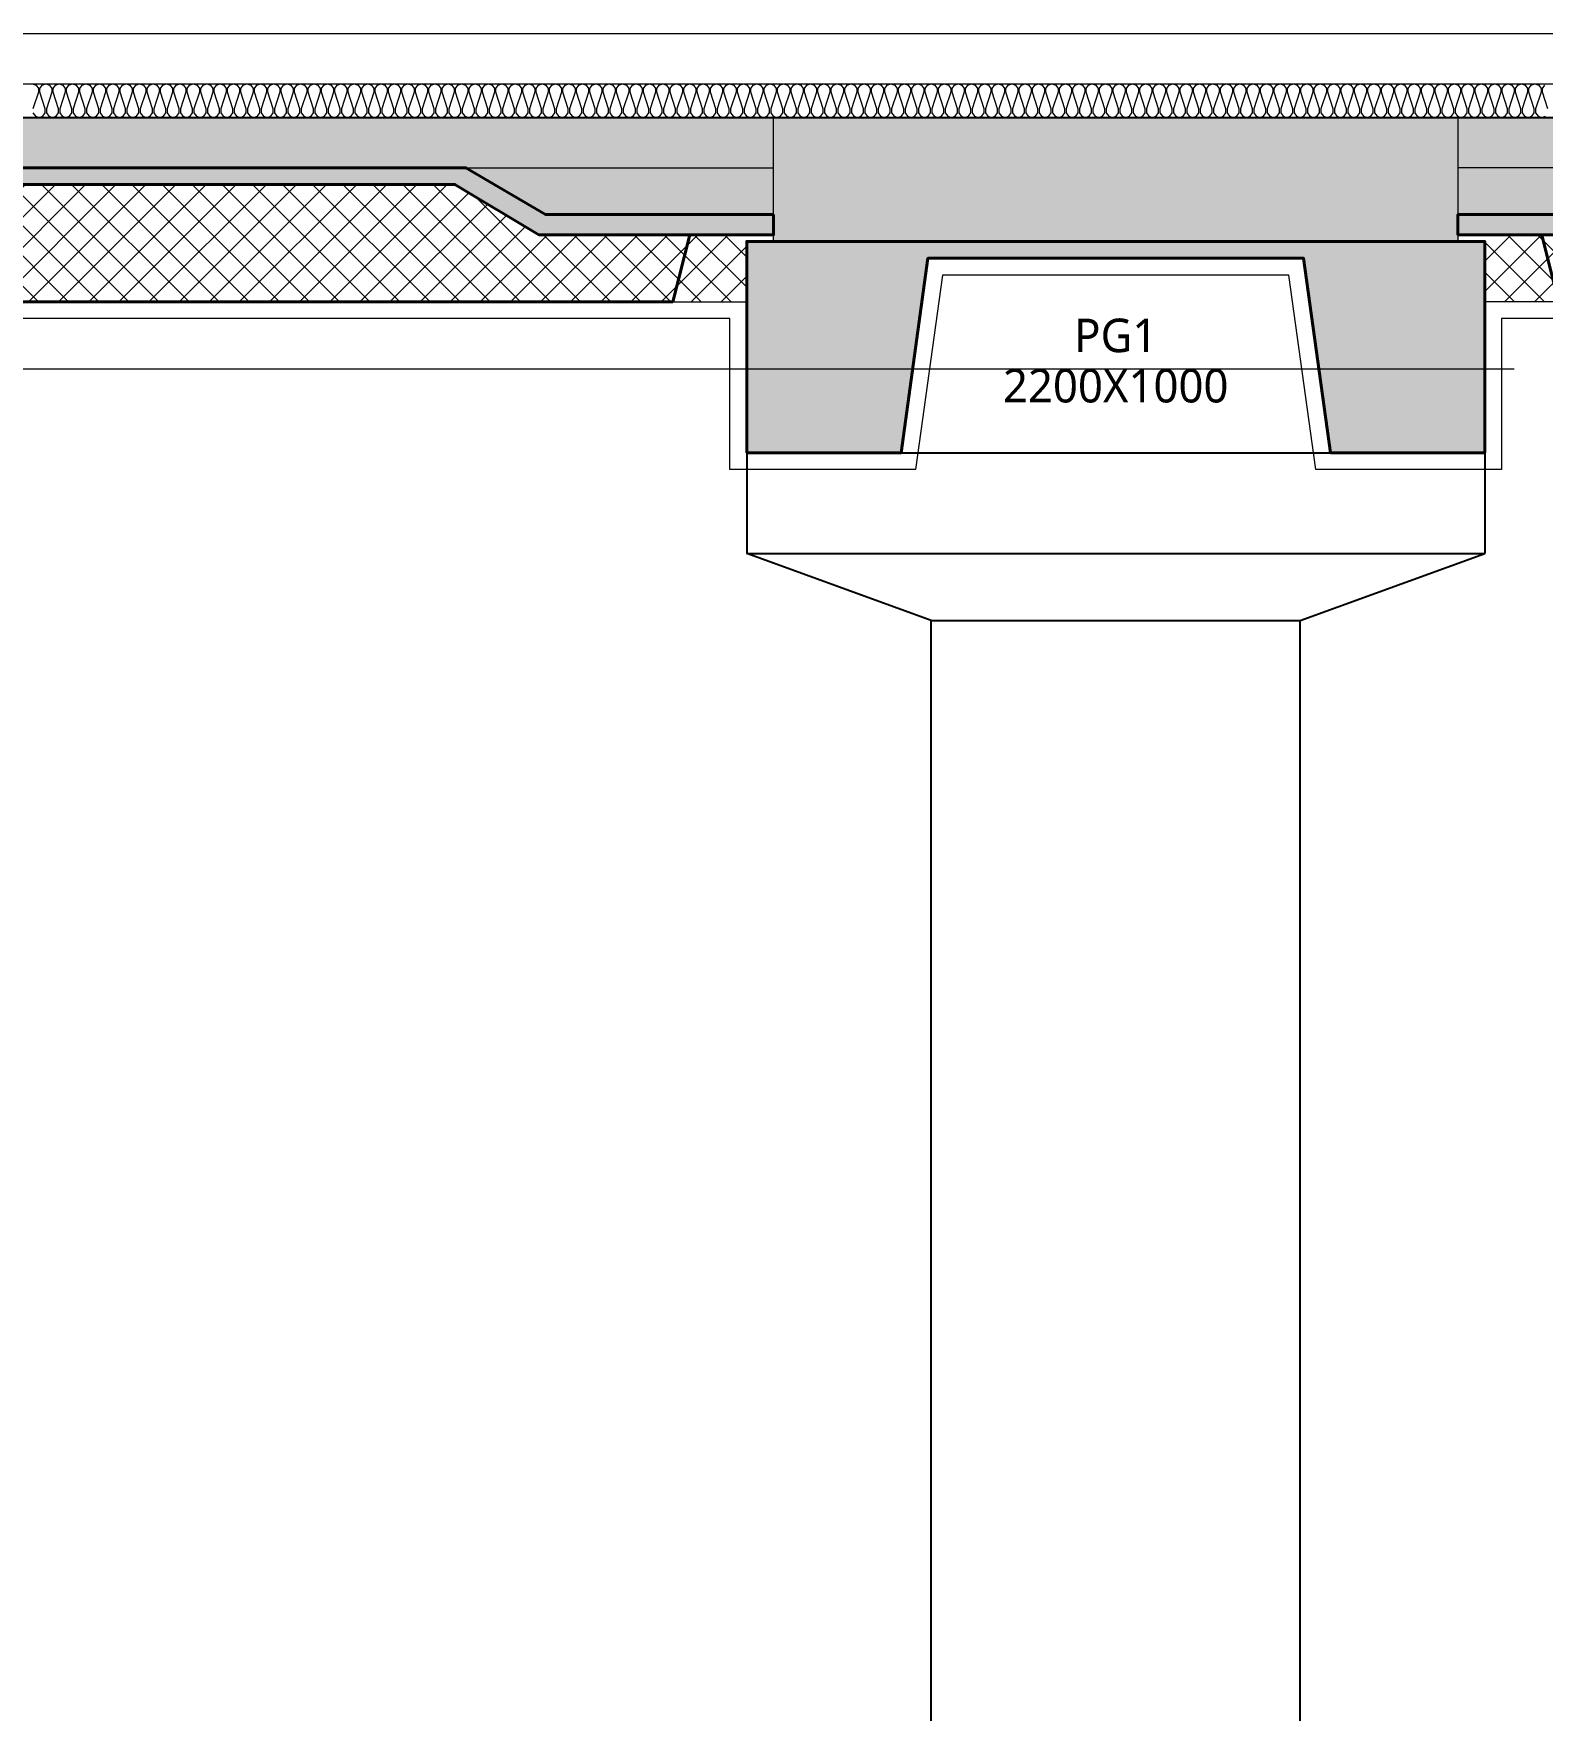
# Model space of a CAD drawing. Header units: millimetres. Extents: x 0 to 420000, y 0 to 297000.
# Drawn here: x 229786 to 234285, y 173500 to 178500 of the extents above; entities that cross this region are included whole.
import ezdxf
from ezdxf.enums import TextEntityAlignment as Align

# ---------------------------------------------------------------- set-up
doc = ezdxf.new("R2010")
doc.units = ezdxf.units.MM
doc.linetypes.add('CEN', pattern=[62, 60, -1, 0, -1])
for name, color, linetype, lineweight in [('A-AXIS-LINE', 1, 'CEN', 15), ('A-CONC-LIN1', 2, 'Continuous', 40), ('A-CONC-LIN2', 7, 'Continuous', 25), ('A-ELEV-LIN2', 7, 'Continuous', 25), ('A-XXXX-FIN2', 6, 'Continuous', 20), ('A-XXXX-INSL1', 15, 'Continuous', 18), ('A-XXXX-INSL2', 8, 'Continuous', 18)]:
    doc.layers.add(name, color=color, linetype=linetype, lineweight=lineweight)
doc.layers.add('A-CONC-SOLD', color=253, linetype='CEN')
doc.layers.add('A-XXXX-NPLT', color=144, linetype='Continuous', lineweight=15, plot=False)
doc.styles.add('맑은고딕', font='')
doc.styles.get('맑은고딕').set_extended_font_data('Malgun Gothic')

# ---------------------------------------------------------------- blocks, each defined once
blk = doc.blocks.new('axis(220316)')
at = {"layer": 'A-AXIS-LINE', "ltscale": 1000}
blk.add_line((4631788.1, -422118.7), (4955413.1, -422118.7), dxfattribs=at)
blk = doc.blocks.new('PG1')
at = {"layer": 'A-CONC-SOLD'}
h = blk.add_hatch(color=256, dxfattribs=at)
h.dxf.hatch_style = 1
h.paths.add_polyline_path([(4800580.6, -237068.7), (4800580.6, -237438.7), (4802620.6, -237438.7), (4802620.6, -237068.7)])
h = blk.add_hatch(color=256, dxfattribs=at)
h.dxf.hatch_style = 1
h.paths.add_polyline_path([(4800500.6, -238068.7), (4800500.6, -237438.7), (4802700.6, -237438.7), (4802700.6, -238068.7), (4802240.6, -238068.7), (4802160.6, -237488.7), (4801040.6, -237488.7), (4800960.6, -238068.7)])
at = {"layer": 'A-CONC-LIN1'}
blk.add_lwpolyline([(4800500.6, -238068.7), (4800500.6, -237438.7), (4802700.6, -237438.7), (4802700.6, -238068.7), (4802240.6, -238068.7), (4802160.6, -237488.7), (4801040.6, -237488.7), (4800960.6, -238068.7), (4800500.6, -238068.7)], dxfattribs=at)
at = {"layer": 'A-CONC-LIN2'}
blk.add_line((4800580.6, -237068.7), (4802620.6, -237068.7), dxfattribs=at)
at = {"layer": 'A-XXXX-NPLT'}
blk.add_lwpolyline([(4802700.6, -238068.7), (4800500.6, -238068.7), (4800500.6, -237438.7), (4800580.6, -237438.7), (4800580.6, -237068.7), (4802620.6, -237068.7), (4802620.6, -237438.7), (4802700.6, -237438.7)], close=True, dxfattribs=at)
at = {"layer": 'A-XXXX-NPLT', "style": '맑은고딕'}
for s, p in [('PG1', (4801600.6, -237718.7)), ('2200X1000', (4801600.6, -237868.7))]:
    blk.add_text(s, height=100, dxfattribs=at).set_placement(p, align=Align.MIDDLE)
blk = doc.blocks.new('PS2(횡)')
at = {"layer": 'A-CONC-SOLD'}
h = blk.add_hatch(color=256, dxfattribs=at)
h.dxf.hatch_style = 1
h.paths.add_polyline_path([(1020, 0), (1020, -290), (1700, -290), (1937.4, -150), (9062.6, -150), (9300, -290), (9980, -290), (9980, 0)])
h = blk.add_hatch(color=256, dxfattribs=at)
h.dxf.hatch_style = 1
h.paths.add_polyline_path([(9980, -290), (9980, -350), (9280, -350), (9030, -200), (1970, -200), (1720, -350), (1020, -350), (1020, -290), (1700, -290), (1937.4, -150), (9062.6, -150), (9300, -290)])
at = {"layer": 'A-XXXX-INSL2'}
h = blk.add_hatch(dxfattribs=at)
h.set_pattern_fill('ANSI37', color=256, scale=20)
h.set_pattern_definition([(45, (-244012.5, -188500), (-44.90128, 44.90128), []), (135, (-244012.5, -188500), (-44.90128, -44.90128), [])])
h.paths.add_polyline_path([(1100, -550), (9900, -550), (9900, -350), (9280, -350), (9030, -200), (1970, -200), (1720, -350), (1100, -350)])
at = {"layer": 'A-CONC-LIN1', "color": 2}
for p, q in [((1320, -550), (1270, -350)), ((9680, -550), (9730, -350)), ((1320, -550), (9680, -550))]:
    blk.add_line(p, q, dxfattribs=at)
blk.add_lwpolyline([(9980, -290), (9980, -350), (9280, -350), (9030, -200), (1970, -200), (1720, -350), (1020, -350), (1020, -290), (1700, -290), (1937.4, -150), (9062.6, -150), (9300, -290)], close=True, dxfattribs=at)
at = {"layer": 'A-CONC-LIN2'}
blk.add_line((1020, 0), (9980, 0), dxfattribs=at)
at = {"layer": 'A-XXXX-INSL2'}
for p, q in [((1320, -550), (1100, -550)), ((9680, -550), (9900, -550))]:
    blk.add_line(p, q, dxfattribs=at)
at = {"layer": 'A-XXXX-NPLT'}
for p, q in [((1937.4, -150), (1020, -150)), ((9062.6, -150), (9980, -150))]:
    blk.add_line(p, q, dxfattribs=at)
at = {"layer": 'A-XXXX-NPLT', "style": '맑은고딕'}
blk.add_text('PS2', height=100, dxfattribs=at).set_placement((5500, -75), align=Align.MIDDLE)
blk = doc.blocks.new('횡3층')
at = {"layer": 'A-ELEV-LIN2'}
for p, q in [((4833500.6, -238318.7), (4835700.6, -238318.7)), ((4833500.6, -238318.7), (4833500.6, -238618.7)), ((4835700.6, -238318.7), (4835700.6, -238618.7)), ((4833500.6, -238618.7), (4835700.6, -238618.7)), ((4834050.6, -238818.7), (4833500.6, -238618.7)), ((4835150.6, -238818.7), (4835700.6, -238618.7)), ((4834050.6, -238818.7), (4835150.6, -238818.7)), ((4834050.6, -247068.7), (4834050.6, -238818.7)), ((4835150.6, -247068.7), (4835150.6, -238818.7))]:
    blk.add_line(p, q, dxfattribs=at)
at = {"layer": 'A-XXXX-FIN2'}
blk.add_line((4757250.6, -237068.7), (4889950.6, -237068.7), dxfattribs=at)
at = {"layer": 'A-XXXX-INSL1'}
blk.add_lwpolyline([(4844450.6, -237918.7), (4835750.6, -237918.7), (4835750.6, -238368.7), (4835197, -238368.7), (4835117, -237788.7), (4834084.1, -237788.7), (4834004.1, -238368.7), (4833450.6, -238368.7), (4833450.6, -237918.7), (4824750.6, -237918.7)], dxfattribs=at)
at = {"layer": 'A-XXXX-INSL2'}
blk.add_line((4757250.6, -237218.7), (4889950.6, -237218.7), dxfattribs=at)
for points in [[(4831370.6, -237218.7), (4831381.6, -237222.7), (4831388.6, -237232.7), (4831388.6, -237243.7), (4831372.6, -237293.7)], [(4831372.6, -237304.7), (4831379.6, -237314.7), (4831390.6, -237318.7), (4831401.6, -237314.7), (4831408.6, -237304.7), (4831408.6, -237293.7), (4831392.6, -237243.7), (4831392.6, -237232.7), (4831399.6, -237222.7), (4831410.6, -237218.7), (4831421.6, -237222.7), (4831428.6, -237232.7), (4831428.6, -237243.7), (4831412.6, -237293.7), (4831412.6, -237304.7), (4831419.6, -237314.7), (4831430.6, -237318.7), (4831441.6, -237314.7), (4831448.6, -237304.7), (4831448.6, -237293.7), (4831432.6, -237243.7), (4831432.6, -237232.7), (4831439.6, -237222.7), (4831450.6, -237218.7), (4831461.6, -237222.7), (4831468.6, -237232.7), (4831468.6, -237243.7), (4831452.6, -237293.7), (4831452.6, -237304.7), (4831459.6, -237314.7), (4831470.6, -237318.7), (4831481.6, -237314.7), (4831488.6, -237304.7), (4831488.6, -237293.7), (4831472.6, -237243.7), (4831472.6, -237232.7), (4831479.6, -237222.7), (4831490.6, -237218.7), (4831501.6, -237222.7), (4831508.6, -237232.7), (4831508.6, -237243.7), (4831492.6, -237293.7), (4831492.6, -237304.7), (4831499.6, -237314.7), (4831510.6, -237318.7), (4831521.6, -237314.7), (4831528.6, -237304.7), (4831528.6, -237293.7), (4831512.6, -237243.7), (4831512.6, -237232.7), (4831519.6, -237222.7), (4831530.6, -237218.7), (4831541.6, -237222.7), (4831548.6, -237232.7), (4831548.6, -237243.7), (4831532.6, -237293.7), (4831532.6, -237304.7), (4831539.6, -237314.7), (4831550.6, -237318.7), (4831561.6, -237314.7), (4831568.6, -237304.7), (4831568.6, -237293.7), (4831552.6, -237243.7), (4831552.6, -237232.7), (4831559.6, -237222.7), (4831570.6, -237218.7), (4831581.6, -237222.7), (4831588.6, -237232.7), (4831588.6, -237243.7), (4831572.6, -237293.7), (4831572.6, -237304.7), (4831579.6, -237314.7), (4831590.6, -237318.7), (4831601.6, -237314.7), (4831608.6, -237304.7), (4831608.6, -237293.7), (4831592.6, -237243.7), (4831592.6, -237232.7), (4831599.6, -237222.7), (4831610.6, -237218.7), (4831621.6, -237222.7), (4831628.6, -237232.7), (4831628.6, -237243.7), (4831612.6, -237293.7), (4831612.6, -237304.7), (4831619.6, -237314.7), (4831630.6, -237318.7), (4831641.6, -237314.7), (4831648.6, -237304.7), (4831648.6, -237293.7), (4831632.6, -237243.7), (4831632.6, -237232.7), (4831639.6, -237222.7), (4831650.6, -237218.7), (4831661.6, -237222.7), (4831668.6, -237232.7), (4831668.6, -237243.7), (4831652.6, -237293.7), (4831652.6, -237304.7), (4831659.6, -237314.7), (4831670.6, -237318.7), (4831681.6, -237314.7), (4831688.6, -237304.7), (4831688.6, -237293.7), (4831672.6, -237243.7), (4831672.6, -237232.7), (4831679.6, -237222.7), (4831690.6, -237218.7), (4831701.6, -237222.7), (4831708.6, -237232.7), (4831708.6, -237243.7), (4831692.6, -237293.7), (4831692.6, -237304.7), (4831699.6, -237314.7), (4831710.6, -237318.7), (4831721.6, -237314.7), (4831728.6, -237304.7), (4831728.6, -237293.7), (4831712.6, -237243.7), (4831712.6, -237232.7), (4831719.6, -237222.7), (4831730.6, -237218.7), (4831741.6, -237222.7), (4831748.6, -237232.7), (4831748.6, -237243.7), (4831732.6, -237293.7), (4831732.6, -237304.7), (4831739.6, -237314.7), (4831750.6, -237318.7), (4831761.6, -237314.7), (4831768.6, -237304.7), (4831768.6, -237293.7), (4831752.6, -237243.7), (4831752.6, -237232.7), (4831759.6, -237222.7), (4831770.6, -237218.7), (4831781.6, -237222.7), (4831788.6, -237232.7), (4831788.6, -237243.7), (4831772.6, -237293.7), (4831772.6, -237304.7), (4831779.6, -237314.7), (4831790.6, -237318.7), (4831801.6, -237314.7), (4831808.6, -237304.7), (4831808.6, -237293.7), (4831792.6, -237243.7), (4831792.6, -237232.7), (4831799.6, -237222.7), (4831810.6, -237218.7), (4831821.6, -237222.7), (4831828.6, -237232.7), (4831828.6, -237243.7), (4831812.6, -237293.7), (4831812.6, -237304.7), (4831819.6, -237314.7), (4831830.6, -237318.7), (4831841.6, -237314.7), (4831848.6, -237304.7), (4831848.6, -237293.7), (4831832.6, -237243.7), (4831832.6, -237232.7), (4831839.6, -237222.7), (4831850.6, -237218.7), (4831861.6, -237222.7), (4831868.6, -237232.7), (4831868.6, -237243.7), (4831852.6, -237293.7), (4831852.6, -237304.7), (4831859.6, -237314.7), (4831870.6, -237318.7), (4831881.6, -237314.7), (4831888.6, -237304.7), (4831888.6, -237293.7), (4831872.6, -237243.7), (4831872.6, -237232.7), (4831879.6, -237222.7), (4831890.6, -237218.7), (4831901.6, -237222.7), (4831908.6, -237232.7), (4831908.6, -237243.7), (4831892.6, -237293.7), (4831892.6, -237304.7), (4831899.6, -237314.7), (4831910.6, -237318.7), (4831921.6, -237314.7), (4831928.6, -237304.7), (4831928.6, -237293.7), (4831912.6, -237243.7), (4831912.6, -237232.7), (4831919.6, -237222.7), (4831930.6, -237218.7), (4831941.6, -237222.7), (4831948.6, -237232.7), (4831948.6, -237243.7), (4831932.6, -237293.7), (4831932.6, -237304.7), (4831939.6, -237314.7), (4831950.6, -237318.7), (4831961.6, -237314.7), (4831968.6, -237304.7), (4831968.6, -237293.7), (4831952.6, -237243.7), (4831952.6, -237232.7), (4831959.6, -237222.7), (4831970.6, -237218.7), (4831981.6, -237222.7), (4831988.6, -237232.7), (4831988.6, -237243.7), (4831972.6, -237293.7), (4831972.6, -237304.7), (4831979.6, -237314.7), (4831990.6, -237318.7), (4832001.6, -237314.7), (4832008.6, -237304.7), (4832008.6, -237293.7), (4831992.6, -237243.7), (4831992.6, -237232.7), (4831999.6, -237222.7), (4832010.6, -237218.7), (4832021.6, -237222.7), (4832028.6, -237232.7), (4832028.6, -237243.7), (4832012.6, -237293.7), (4832012.6, -237304.7), (4832019.6, -237314.7), (4832030.6, -237318.7), (4832041.6, -237314.7), (4832048.6, -237304.7), (4832048.6, -237293.7), (4832032.6, -237243.7), (4832032.6, -237232.7), (4832039.6, -237222.7), (4832050.6, -237218.7), (4832061.6, -237222.7), (4832068.6, -237232.7), (4832068.6, -237243.7), (4832052.6, -237293.7), (4832052.6, -237304.7), (4832059.6, -237314.7), (4832070.6, -237318.7), (4832081.6, -237314.7), (4832088.6, -237304.7), (4832088.6, -237293.7), (4832072.6, -237243.7), (4832072.6, -237232.7), (4832079.6, -237222.7), (4832090.6, -237218.7), (4832101.6, -237222.7), (4832108.6, -237232.7), (4832108.6, -237243.7), (4832092.6, -237293.7), (4832092.6, -237304.7), (4832099.6, -237314.7), (4832110.6, -237318.7), (4832121.6, -237314.7), (4832128.6, -237304.7), (4832128.6, -237293.7), (4832112.6, -237243.7), (4832112.6, -237232.7), (4832119.6, -237222.7), (4832130.6, -237218.7), (4832141.6, -237222.7), (4832148.6, -237232.7), (4832148.6, -237243.7), (4832132.6, -237293.7), (4832132.6, -237304.7), (4832139.6, -237314.7), (4832150.6, -237318.7), (4832161.6, -237314.7), (4832168.6, -237304.7), (4832168.6, -237293.7), (4832152.6, -237243.7), (4832152.6, -237232.7), (4832159.6, -237222.7), (4832170.6, -237218.7), (4832181.6, -237222.7), (4832188.6, -237232.7), (4832188.6, -237243.7), (4832172.6, -237293.7), (4832172.6, -237304.7), (4832179.6, -237314.7), (4832190.6, -237318.7), (4832201.6, -237314.7), (4832208.6, -237304.7), (4832208.6, -237293.7), (4832192.6, -237243.7), (4832192.6, -237232.7), (4832199.6, -237222.7), (4832210.6, -237218.7), (4832221.6, -237222.7), (4832228.6, -237232.7), (4832228.6, -237243.7), (4832212.6, -237293.7), (4832212.6, -237304.7), (4832219.6, -237314.7), (4832230.6, -237318.7), (4832241.6, -237314.7), (4832248.6, -237304.7), (4832248.6, -237293.7), (4832232.6, -237243.7), (4832232.6, -237232.7), (4832239.6, -237222.7), (4832250.6, -237218.7), (4832261.6, -237222.7), (4832268.6, -237232.7), (4832268.6, -237243.7), (4832252.6, -237293.7), (4832252.6, -237304.7), (4832259.6, -237314.7), (4832270.6, -237318.7), (4832281.6, -237314.7), (4832288.6, -237304.7), (4832288.6, -237293.7), (4832272.6, -237243.7), (4832272.6, -237232.7), (4832279.6, -237222.7), (4832290.6, -237218.7), (4832301.6, -237222.7), (4832308.6, -237232.7), (4832308.6, -237243.7), (4832292.6, -237293.7), (4832292.6, -237304.7), (4832299.6, -237314.7), (4832310.6, -237318.7), (4832321.6, -237314.7), (4832328.6, -237304.7), (4832328.6, -237293.7), (4832312.6, -237243.7), (4832312.6, -237232.7), (4832319.6, -237222.7), (4832330.6, -237218.7), (4832341.6, -237222.7), (4832348.6, -237232.7), (4832348.6, -237243.7), (4832332.6, -237293.7), (4832332.6, -237304.7), (4832339.6, -237314.7), (4832350.6, -237318.7), (4832361.6, -237314.7), (4832368.6, -237304.7), (4832368.6, -237293.7), (4832352.6, -237243.7), (4832352.6, -237232.7), (4832359.6, -237222.7), (4832370.6, -237218.7), (4832381.6, -237222.7), (4832388.6, -237232.7), (4832388.6, -237243.7), (4832372.6, -237293.7), (4832372.6, -237304.7), (4832379.6, -237314.7), (4832390.6, -237318.7), (4832401.6, -237314.7), (4832408.6, -237304.7), (4832408.6, -237293.7), (4832392.6, -237243.7), (4832392.6, -237232.7), (4832399.6, -237222.7), (4832410.6, -237218.7), (4832421.6, -237222.7), (4832428.6, -237232.7), (4832428.6, -237243.7), (4832412.6, -237293.7), (4832412.6, -237304.7), (4832419.6, -237314.7), (4832430.6, -237318.7), (4832441.6, -237314.7), (4832448.6, -237304.7), (4832448.6, -237293.7), (4832432.6, -237243.7), (4832432.6, -237232.7), (4832439.6, -237222.7), (4832450.6, -237218.7), (4832461.6, -237222.7), (4832468.6, -237232.7), (4832468.6, -237243.7), (4832452.6, -237293.7), (4832452.6, -237304.7), (4832459.6, -237314.7), (4832470.6, -237318.7), (4832481.6, -237314.7), (4832488.6, -237304.7), (4832488.6, -237293.7), (4832472.6, -237243.7), (4832472.6, -237232.7), (4832479.6, -237222.7), (4832490.6, -237218.7), (4832501.6, -237222.7), (4832508.6, -237232.7), (4832508.6, -237243.7), (4832492.6, -237293.7), (4832492.6, -237304.7), (4832499.6, -237314.7), (4832510.6, -237318.7), (4832521.6, -237314.7), (4832528.6, -237304.7), (4832528.6, -237293.7), (4832512.6, -237243.7), (4832512.6, -237232.7), (4832519.6, -237222.7), (4832530.6, -237218.7), (4832541.6, -237222.7), (4832548.6, -237232.7), (4832548.6, -237243.7), (4832532.6, -237293.7), (4832532.6, -237304.7), (4832539.6, -237314.7), (4832550.6, -237318.7), (4832561.6, -237314.7), (4832568.6, -237304.7), (4832568.6, -237293.7), (4832552.6, -237243.7), (4832552.6, -237232.7), (4832559.6, -237222.7), (4832570.6, -237218.7), (4832581.6, -237222.7), (4832588.6, -237232.7), (4832588.6, -237243.7), (4832572.6, -237293.7), (4832572.6, -237304.7), (4832579.6, -237314.7), (4832590.6, -237318.7), (4832601.6, -237314.7), (4832608.6, -237304.7), (4832608.6, -237293.7), (4832592.6, -237243.7), (4832592.6, -237232.7), (4832599.6, -237222.7), (4832610.6, -237218.7), (4832621.6, -237222.7), (4832628.6, -237232.7), (4832628.6, -237243.7), (4832612.6, -237293.7), (4832612.6, -237304.7), (4832619.6, -237314.7), (4832630.6, -237318.7), (4832641.6, -237314.7), (4832648.6, -237304.7), (4832648.6, -237293.7), (4832632.6, -237243.7), (4832632.6, -237232.7), (4832639.6, -237222.7), (4832650.6, -237218.7), (4832661.6, -237222.7), (4832668.6, -237232.7), (4832668.6, -237243.7), (4832652.6, -237293.7), (4832652.6, -237304.7), (4832659.6, -237314.7), (4832670.6, -237318.7), (4832681.6, -237314.7), (4832688.6, -237304.7), (4832688.6, -237293.7), (4832672.6, -237243.7), (4832672.6, -237232.7), (4832679.6, -237222.7), (4832690.6, -237218.7), (4832701.6, -237222.7), (4832708.6, -237232.7), (4832708.6, -237243.7), (4832692.6, -237293.7), (4832692.6, -237304.7), (4832699.6, -237314.7), (4832710.6, -237318.7), (4832721.6, -237314.7), (4832728.6, -237304.7), (4832728.6, -237293.7), (4832712.6, -237243.7), (4832712.6, -237232.7), (4832719.6, -237222.7), (4832730.6, -237218.7), (4832741.6, -237222.7), (4832748.6, -237232.7), (4832748.6, -237243.7), (4832732.6, -237293.7), (4832732.6, -237304.7), (4832739.6, -237314.7), (4832750.6, -237318.7), (4832761.6, -237314.7), (4832768.6, -237304.7), (4832768.6, -237293.7), (4832752.6, -237243.7), (4832752.6, -237232.7), (4832759.6, -237222.7), (4832770.6, -237218.7), (4832781.6, -237222.7), (4832788.6, -237232.7), (4832788.6, -237243.7), (4832772.6, -237293.7), (4832772.6, -237304.7), (4832779.6, -237314.7), (4832790.6, -237318.7), (4832801.6, -237314.7), (4832808.6, -237304.7), (4832808.6, -237293.7), (4832792.6, -237243.7), (4832792.6, -237232.7), (4832799.6, -237222.7), (4832810.6, -237218.7), (4832821.6, -237222.7), (4832828.6, -237232.7), (4832828.6, -237243.7), (4832812.6, -237293.7), (4832812.6, -237304.7), (4832819.6, -237314.7), (4832830.6, -237318.7), (4832841.6, -237314.7), (4832848.6, -237304.7), (4832848.6, -237293.7), (4832832.6, -237243.7), (4832832.6, -237232.7), (4832839.6, -237222.7), (4832850.6, -237218.7), (4832861.6, -237222.7), (4832868.6, -237232.7), (4832868.6, -237243.7), (4832852.6, -237293.7), (4832852.6, -237304.7), (4832859.6, -237314.7), (4832870.6, -237318.7), (4832881.6, -237314.7), (4832888.6, -237304.7), (4832888.6, -237293.7), (4832872.6, -237243.7), (4832872.6, -237232.7), (4832879.6, -237222.7), (4832890.6, -237218.7), (4832901.6, -237222.7), (4832908.6, -237232.7), (4832908.6, -237243.7), (4832892.6, -237293.7), (4832892.6, -237304.7), (4832899.6, -237314.7), (4832910.6, -237318.7), (4832921.6, -237314.7), (4832928.6, -237304.7), (4832928.6, -237293.7), (4832912.6, -237243.7), (4832912.6, -237232.7), (4832919.6, -237222.7), (4832930.6, -237218.7), (4832941.6, -237222.7), (4832948.6, -237232.7), (4832948.6, -237243.7), (4832932.6, -237293.7), (4832932.6, -237304.7), (4832939.6, -237314.7), (4832950.6, -237318.7), (4832961.6, -237314.7), (4832968.6, -237304.7), (4832968.6, -237293.7), (4832952.6, -237243.7), (4832952.6, -237232.7), (4832959.6, -237222.7), (4832970.6, -237218.7), (4832981.6, -237222.7), (4832988.6, -237232.7), (4832988.6, -237243.7), (4832972.6, -237293.7), (4832972.6, -237304.7), (4832979.6, -237314.7), (4832990.6, -237318.7), (4833001.6, -237314.7), (4833008.6, -237304.7), (4833008.6, -237293.7), (4832992.6, -237243.7), (4832992.6, -237232.7), (4832999.6, -237222.7), (4833010.6, -237218.7), (4833021.6, -237222.7), (4833028.6, -237232.7), (4833028.6, -237243.7), (4833012.6, -237293.7), (4833012.6, -237304.7), (4833019.6, -237314.7), (4833030.6, -237318.7), (4833041.6, -237314.7), (4833048.6, -237304.7), (4833048.6, -237293.7), (4833032.6, -237243.7), (4833032.6, -237232.7), (4833039.6, -237222.7), (4833050.6, -237218.7), (4833061.6, -237222.7), (4833068.6, -237232.7), (4833068.6, -237243.7), (4833052.6, -237293.7), (4833052.6, -237304.7), (4833059.6, -237314.7), (4833070.6, -237318.7), (4833081.6, -237314.7), (4833088.6, -237304.7), (4833088.6, -237293.7), (4833072.6, -237243.7), (4833072.6, -237232.7), (4833079.6, -237222.7), (4833090.6, -237218.7), (4833101.6, -237222.7), (4833108.6, -237232.7), (4833108.6, -237243.7), (4833092.6, -237293.7), (4833092.6, -237304.7), (4833099.6, -237314.7), (4833110.6, -237318.7), (4833121.6, -237314.7), (4833128.6, -237304.7), (4833128.6, -237293.7), (4833112.6, -237243.7), (4833112.6, -237232.7), (4833119.6, -237222.7), (4833130.6, -237218.7), (4833141.6, -237222.7), (4833148.6, -237232.7), (4833148.6, -237243.7), (4833132.6, -237293.7), (4833132.6, -237304.7), (4833139.6, -237314.7), (4833150.6, -237318.7), (4833161.6, -237314.7), (4833168.6, -237304.7), (4833168.6, -237293.7), (4833152.6, -237243.7), (4833152.6, -237232.7), (4833159.6, -237222.7), (4833170.6, -237218.7), (4833181.6, -237222.7), (4833188.6, -237232.7), (4833188.6, -237243.7), (4833172.6, -237293.7), (4833172.6, -237304.7), (4833179.6, -237314.7), (4833190.6, -237318.7), (4833201.6, -237314.7), (4833208.6, -237304.7), (4833208.6, -237293.7), (4833192.6, -237243.7), (4833192.6, -237232.7), (4833199.6, -237222.7), (4833210.6, -237218.7), (4833221.6, -237222.7), (4833228.6, -237232.7), (4833228.6, -237243.7), (4833212.6, -237293.7), (4833212.6, -237304.7), (4833219.6, -237314.7), (4833230.6, -237318.7), (4833241.6, -237314.7), (4833248.6, -237304.7), (4833248.6, -237293.7), (4833232.6, -237243.7), (4833232.6, -237232.7), (4833239.6, -237222.7), (4833250.6, -237218.7), (4833261.6, -237222.7), (4833268.6, -237232.7), (4833268.6, -237243.7), (4833252.6, -237293.7), (4833252.6, -237304.7), (4833259.6, -237314.7), (4833270.6, -237318.7), (4833281.6, -237314.7), (4833288.6, -237304.7), (4833288.6, -237293.7), (4833272.6, -237243.7), (4833272.6, -237232.7), (4833279.6, -237222.7), (4833290.6, -237218.7), (4833301.6, -237222.7), (4833308.6, -237232.7), (4833308.6, -237243.7), (4833292.6, -237293.7), (4833292.6, -237304.7), (4833299.6, -237314.7), (4833310.6, -237318.7), (4833321.6, -237314.7), (4833328.6, -237304.7), (4833328.6, -237293.7), (4833312.6, -237243.7), (4833312.6, -237232.7), (4833319.6, -237222.7), (4833330.6, -237218.7), (4833341.6, -237222.7), (4833348.6, -237232.7), (4833348.6, -237243.7), (4833332.6, -237293.7), (4833332.6, -237304.7), (4833339.6, -237314.7), (4833350.6, -237318.7), (4833361.6, -237314.7), (4833368.6, -237304.7), (4833368.6, -237293.7), (4833352.6, -237243.7), (4833352.6, -237232.7), (4833359.6, -237222.7), (4833370.6, -237218.7), (4833381.6, -237222.7), (4833388.6, -237232.7), (4833388.6, -237243.7), (4833372.6, -237293.7), (4833372.6, -237304.7), (4833379.6, -237314.7), (4833390.6, -237318.7), (4833401.6, -237314.7), (4833408.6, -237304.7), (4833408.6, -237293.7), (4833392.6, -237243.7), (4833392.6, -237232.7), (4833399.6, -237222.7), (4833410.6, -237218.7), (4833421.6, -237222.7), (4833428.6, -237232.7), (4833428.6, -237243.7), (4833412.6, -237293.7), (4833412.6, -237304.7), (4833419.6, -237314.7), (4833430.6, -237318.7), (4833441.6, -237314.7), (4833448.6, -237304.7), (4833448.6, -237293.7), (4833432.6, -237243.7), (4833432.6, -237232.7), (4833439.6, -237222.7), (4833450.6, -237218.7), (4833461.6, -237222.7), (4833468.6, -237232.7), (4833468.6, -237243.7), (4833452.6, -237293.7), (4833452.6, -237304.7), (4833459.6, -237314.7), (4833470.6, -237318.7), (4833481.6, -237314.7), (4833488.6, -237304.7), (4833488.6, -237293.7), (4833472.6, -237243.7), (4833472.6, -237232.7), (4833479.6, -237222.7), (4833490.6, -237218.7), (4833501.6, -237222.7), (4833508.6, -237232.7), (4833508.6, -237243.7), (4833492.6, -237293.7), (4833492.6, -237304.7), (4833499.6, -237314.7), (4833510.6, -237318.7), (4833521.6, -237314.7), (4833528.6, -237304.7), (4833528.6, -237293.7), (4833512.6, -237243.7), (4833512.6, -237232.7), (4833519.6, -237222.7), (4833530.6, -237218.7), (4833541.6, -237222.7), (4833548.6, -237232.7), (4833548.6, -237243.7), (4833532.6, -237293.7), (4833532.6, -237304.7), (4833539.6, -237314.7), (4833550.6, -237318.7), (4833561.6, -237314.7), (4833568.6, -237304.7), (4833568.6, -237293.7), (4833552.6, -237243.7), (4833552.6, -237232.7), (4833559.6, -237222.7), (4833570.6, -237218.7), (4833581.6, -237222.7), (4833588.6, -237232.7), (4833588.6, -237243.7), (4833572.6, -237293.7), (4833572.6, -237304.7), (4833579.6, -237314.7), (4833590.6, -237318.7), (4833601.6, -237314.7), (4833608.6, -237304.7), (4833608.6, -237293.7), (4833592.6, -237243.7), (4833592.6, -237232.7), (4833599.6, -237222.7), (4833610.6, -237218.7), (4833621.6, -237222.7), (4833628.6, -237232.7), (4833628.6, -237243.7), (4833612.6, -237293.7), (4833612.6, -237304.7), (4833619.6, -237314.7), (4833630.6, -237318.7), (4833641.6, -237314.7), (4833648.6, -237304.7), (4833648.6, -237293.7), (4833632.6, -237243.7), (4833632.6, -237232.7), (4833639.6, -237222.7), (4833650.6, -237218.7), (4833661.6, -237222.7), (4833668.6, -237232.7), (4833668.6, -237243.7), (4833652.6, -237293.7), (4833652.6, -237304.7), (4833659.6, -237314.7), (4833670.6, -237318.7), (4833681.6, -237314.7), (4833688.6, -237304.7), (4833688.6, -237293.7), (4833672.6, -237243.7), (4833672.6, -237232.7), (4833679.6, -237222.7), (4833690.6, -237218.7), (4833701.6, -237222.7), (4833708.6, -237232.7), (4833708.6, -237243.7), (4833692.6, -237293.7), (4833692.6, -237304.7), (4833699.6, -237314.7), (4833710.6, -237318.7), (4833721.6, -237314.7), (4833728.6, -237304.7), (4833728.6, -237293.7), (4833712.6, -237243.7), (4833712.6, -237232.7), (4833719.6, -237222.7), (4833730.6, -237218.7), (4833741.6, -237222.7), (4833748.6, -237232.7), (4833748.6, -237243.7), (4833732.6, -237293.7), (4833732.6, -237304.7), (4833739.6, -237314.7), (4833750.6, -237318.7), (4833761.6, -237314.7), (4833768.6, -237304.7), (4833768.6, -237293.7), (4833752.6, -237243.7), (4833752.6, -237232.7), (4833759.6, -237222.7), (4833770.6, -237218.7), (4833781.6, -237222.7), (4833788.6, -237232.7), (4833788.6, -237243.7), (4833772.6, -237293.7), (4833772.6, -237304.7), (4833779.6, -237314.7), (4833790.6, -237318.7), (4833801.6, -237314.7), (4833808.6, -237304.7), (4833808.6, -237293.7), (4833792.6, -237243.7), (4833792.6, -237232.7), (4833799.6, -237222.7), (4833810.6, -237218.7), (4833821.6, -237222.7), (4833828.6, -237232.7), (4833828.6, -237243.7), (4833812.6, -237293.7), (4833812.6, -237304.7), (4833819.6, -237314.7), (4833830.6, -237318.7), (4833841.6, -237314.7), (4833848.6, -237304.7), (4833848.6, -237293.7), (4833832.6, -237243.7), (4833832.6, -237232.7), (4833839.6, -237222.7), (4833850.6, -237218.7), (4833861.6, -237222.7), (4833868.6, -237232.7), (4833868.6, -237243.7), (4833852.6, -237293.7), (4833852.6, -237304.7), (4833859.6, -237314.7), (4833870.6, -237318.7), (4833881.6, -237314.7), (4833888.6, -237304.7), (4833888.6, -237293.7), (4833872.6, -237243.7), (4833872.6, -237232.7), (4833879.6, -237222.7), (4833890.6, -237218.7), (4833901.6, -237222.7), (4833908.6, -237232.7), (4833908.6, -237243.7), (4833892.6, -237293.7), (4833892.6, -237304.7), (4833899.6, -237314.7), (4833910.6, -237318.7), (4833921.6, -237314.7), (4833928.6, -237304.7), (4833928.6, -237293.7), (4833912.6, -237243.7), (4833912.6, -237232.7), (4833919.6, -237222.7), (4833930.6, -237218.7), (4833941.6, -237222.7), (4833948.6, -237232.7), (4833948.6, -237243.7), (4833932.6, -237293.7), (4833932.6, -237304.7), (4833939.6, -237314.7), (4833950.6, -237318.7), (4833961.6, -237314.7), (4833968.6, -237304.7), (4833968.6, -237293.7), (4833952.6, -237243.7), (4833952.6, -237232.7), (4833959.6, -237222.7), (4833970.6, -237218.7), (4833981.6, -237222.7), (4833988.6, -237232.7), (4833988.6, -237243.7), (4833972.6, -237293.7), (4833972.6, -237304.7), (4833979.6, -237314.7), (4833990.6, -237318.7), (4834001.6, -237314.7), (4834008.6, -237304.7), (4834008.6, -237293.7), (4833992.6, -237243.7), (4833992.6, -237232.7), (4833999.6, -237222.7), (4834010.6, -237218.7), (4834021.6, -237222.7), (4834028.6, -237232.7), (4834028.6, -237243.7), (4834012.6, -237293.7), (4834012.6, -237304.7), (4834019.6, -237314.7), (4834030.6, -237318.7), (4834041.6, -237314.7), (4834048.6, -237304.7), (4834048.6, -237293.7), (4834032.6, -237243.7), (4834032.6, -237232.7), (4834039.6, -237222.7), (4834050.6, -237218.7), (4834061.6, -237222.7), (4834068.6, -237232.7), (4834068.6, -237243.7), (4834052.6, -237293.7), (4834052.6, -237304.7), (4834059.6, -237314.7), (4834070.6, -237318.7), (4834081.6, -237314.7), (4834088.6, -237304.7), (4834088.6, -237293.7), (4834072.6, -237243.7), (4834072.6, -237232.7), (4834079.6, -237222.7), (4834090.6, -237218.7), (4834101.6, -237222.7), (4834108.6, -237232.7), (4834108.6, -237243.7), (4834092.6, -237293.7), (4834092.6, -237304.7), (4834099.6, -237314.7), (4834110.6, -237318.7), (4834121.6, -237314.7), (4834128.6, -237304.7), (4834128.6, -237293.7), (4834112.6, -237243.7), (4834112.6, -237232.7), (4834119.6, -237222.7), (4834130.6, -237218.7), (4834141.6, -237222.7), (4834148.6, -237232.7), (4834148.6, -237243.7), (4834132.6, -237293.7), (4834132.6, -237304.7), (4834139.6, -237314.7), (4834150.6, -237318.7), (4834161.6, -237314.7), (4834168.6, -237304.7), (4834168.6, -237293.7), (4834152.6, -237243.7), (4834152.6, -237232.7), (4834159.6, -237222.7), (4834170.6, -237218.7), (4834181.6, -237222.7), (4834188.6, -237232.7), (4834188.6, -237243.7), (4834172.6, -237293.7), (4834172.6, -237304.7), (4834179.6, -237314.7), (4834190.6, -237318.7), (4834201.6, -237314.7), (4834208.6, -237304.7), (4834208.6, -237293.7), (4834192.6, -237243.7), (4834192.6, -237232.7), (4834199.6, -237222.7), (4834210.6, -237218.7), (4834221.6, -237222.7), (4834228.6, -237232.7), (4834228.6, -237243.7), (4834212.6, -237293.7), (4834212.6, -237304.7), (4834219.6, -237314.7), (4834230.6, -237318.7), (4834241.6, -237314.7), (4834248.6, -237304.7), (4834248.6, -237293.7), (4834232.6, -237243.7), (4834232.6, -237232.7), (4834239.6, -237222.7), (4834250.6, -237218.7), (4834261.6, -237222.7), (4834268.6, -237232.7), (4834268.6, -237243.7), (4834252.6, -237293.7), (4834252.6, -237304.7), (4834259.6, -237314.7), (4834270.6, -237318.7), (4834281.6, -237314.7), (4834288.6, -237304.7), (4834288.6, -237293.7), (4834272.6, -237243.7), (4834272.6, -237232.7), (4834279.6, -237222.7), (4834290.6, -237218.7), (4834301.6, -237222.7), (4834308.6, -237232.7), (4834308.6, -237243.7), (4834292.6, -237293.7), (4834292.6, -237304.7), (4834299.6, -237314.7), (4834310.6, -237318.7), (4834321.6, -237314.7), (4834328.6, -237304.7), (4834328.6, -237293.7), (4834312.6, -237243.7), (4834312.6, -237232.7), (4834319.6, -237222.7), (4834330.6, -237218.7), (4834341.6, -237222.7), (4834348.6, -237232.7), (4834348.6, -237243.7), (4834332.6, -237293.7), (4834332.6, -237304.7), (4834339.6, -237314.7), (4834350.6, -237318.7), (4834361.6, -237314.7), (4834368.6, -237304.7), (4834368.6, -237293.7), (4834352.6, -237243.7), (4834352.6, -237232.7), (4834359.6, -237222.7), (4834370.6, -237218.7), (4834381.6, -237222.7), (4834388.6, -237232.7), (4834388.6, -237243.7), (4834372.6, -237293.7), (4834372.6, -237304.7), (4834379.6, -237314.7), (4834390.6, -237318.7), (4834401.6, -237314.7), (4834408.6, -237304.7), (4834408.6, -237293.7), (4834392.6, -237243.7), (4834392.6, -237232.7), (4834399.6, -237222.7), (4834410.6, -237218.7), (4834421.6, -237222.7), (4834428.6, -237232.7), (4834428.6, -237243.7), (4834412.6, -237293.7), (4834412.6, -237304.7), (4834419.6, -237314.7), (4834430.6, -237318.7), (4834441.6, -237314.7), (4834448.6, -237304.7), (4834448.6, -237293.7), (4834432.6, -237243.7), (4834432.6, -237232.7), (4834439.6, -237222.7), (4834450.6, -237218.7), (4834461.6, -237222.7), (4834468.6, -237232.7), (4834468.6, -237243.7), (4834452.6, -237293.7), (4834452.6, -237304.7), (4834459.6, -237314.7), (4834470.6, -237318.7), (4834481.6, -237314.7), (4834488.6, -237304.7), (4834488.6, -237293.7), (4834472.6, -237243.7), (4834472.6, -237232.7), (4834479.6, -237222.7), (4834490.6, -237218.7), (4834501.6, -237222.7), (4834508.6, -237232.7), (4834508.6, -237243.7), (4834492.6, -237293.7), (4834492.6, -237304.7), (4834499.6, -237314.7), (4834510.6, -237318.7), (4834521.6, -237314.7), (4834528.6, -237304.7), (4834528.6, -237293.7), (4834512.6, -237243.7), (4834512.6, -237232.7), (4834519.6, -237222.7), (4834530.6, -237218.7), (4834541.6, -237222.7), (4834548.6, -237232.7), (4834548.6, -237243.7), (4834532.6, -237293.7), (4834532.6, -237304.7), (4834539.6, -237314.7), (4834550.6, -237318.7), (4834561.6, -237314.7), (4834568.6, -237304.7), (4834568.6, -237293.7), (4834552.6, -237243.7), (4834552.6, -237232.7), (4834559.6, -237222.7), (4834570.6, -237218.7), (4834581.6, -237222.7), (4834588.6, -237232.7), (4834588.6, -237243.7), (4834572.6, -237293.7), (4834572.6, -237304.7), (4834579.6, -237314.7), (4834590.6, -237318.7), (4834601.6, -237314.7), (4834608.6, -237304.7), (4834608.6, -237293.7), (4834592.6, -237243.7), (4834592.6, -237232.7), (4834599.6, -237222.7), (4834610.6, -237218.7), (4834621.6, -237222.7), (4834628.6, -237232.7), (4834628.6, -237243.7), (4834612.6, -237293.7), (4834612.6, -237304.7), (4834619.6, -237314.7), (4834630.6, -237318.7), (4834641.6, -237314.7), (4834648.6, -237304.7), (4834648.6, -237293.7), (4834632.6, -237243.7), (4834632.6, -237232.7), (4834639.6, -237222.7), (4834650.6, -237218.7), (4834661.6, -237222.7), (4834668.6, -237232.7), (4834668.6, -237243.7), (4834652.6, -237293.7), (4834652.6, -237304.7), (4834659.6, -237314.7), (4834670.6, -237318.7), (4834681.6, -237314.7), (4834688.6, -237304.7), (4834688.6, -237293.7), (4834672.6, -237243.7), (4834672.6, -237232.7), (4834679.6, -237222.7), (4834690.6, -237218.7), (4834701.6, -237222.7), (4834708.6, -237232.7), (4834708.6, -237243.7), (4834692.6, -237293.7), (4834692.6, -237304.7), (4834699.6, -237314.7), (4834710.6, -237318.7), (4834721.6, -237314.7), (4834728.6, -237304.7), (4834728.6, -237293.7), (4834712.6, -237243.7), (4834712.6, -237232.7), (4834719.6, -237222.7), (4834730.6, -237218.7), (4834741.6, -237222.7), (4834748.6, -237232.7), (4834748.6, -237243.7), (4834732.6, -237293.7), (4834732.6, -237304.7), (4834739.6, -237314.7), (4834750.6, -237318.7), (4834761.6, -237314.7), (4834768.6, -237304.7), (4834768.6, -237293.7), (4834752.6, -237243.7), (4834752.6, -237232.7), (4834759.6, -237222.7), (4834770.6, -237218.7), (4834781.6, -237222.7), (4834788.6, -237232.7), (4834788.6, -237243.7), (4834772.6, -237293.7), (4834772.6, -237304.7), (4834779.6, -237314.7), (4834790.6, -237318.7), (4834801.6, -237314.7), (4834808.6, -237304.7), (4834808.6, -237293.7), (4834792.6, -237243.7), (4834792.6, -237232.7), (4834799.6, -237222.7), (4834810.6, -237218.7), (4834821.6, -237222.7), (4834828.6, -237232.7), (4834828.6, -237243.7), (4834812.6, -237293.7), (4834812.6, -237304.7), (4834819.6, -237314.7), (4834830.6, -237318.7), (4834841.6, -237314.7), (4834848.6, -237304.7), (4834848.6, -237293.7), (4834832.6, -237243.7), (4834832.6, -237232.7), (4834839.6, -237222.7), (4834850.6, -237218.7), (4834861.6, -237222.7), (4834868.6, -237232.7), (4834868.6, -237243.7), (4834852.6, -237293.7), (4834852.6, -237304.7), (4834859.6, -237314.7), (4834870.6, -237318.7), (4834881.6, -237314.7), (4834888.6, -237304.7), (4834888.6, -237293.7), (4834872.6, -237243.7), (4834872.6, -237232.7), (4834879.6, -237222.7), (4834890.6, -237218.7), (4834901.6, -237222.7), (4834908.6, -237232.7), (4834908.6, -237243.7), (4834892.6, -237293.7), (4834892.6, -237304.7), (4834899.6, -237314.7), (4834910.6, -237318.7), (4834921.6, -237314.7), (4834928.6, -237304.7), (4834928.6, -237293.7), (4834912.6, -237243.7), (4834912.6, -237232.7), (4834919.6, -237222.7), (4834930.6, -237218.7), (4834941.6, -237222.7), (4834948.6, -237232.7), (4834948.6, -237243.7), (4834932.6, -237293.7), (4834932.6, -237304.7), (4834939.6, -237314.7), (4834950.6, -237318.7), (4834961.6, -237314.7), (4834968.6, -237304.7), (4834968.6, -237293.7), (4834952.6, -237243.7), (4834952.6, -237232.7), (4834959.6, -237222.7), (4834970.6, -237218.7), (4834981.6, -237222.7), (4834988.6, -237232.7), (4834988.6, -237243.7), (4834972.6, -237293.7), (4834972.6, -237304.7), (4834979.6, -237314.7), (4834990.6, -237318.7), (4835001.6, -237314.7), (4835008.6, -237304.7), (4835008.6, -237293.7), (4834992.6, -237243.7), (4834992.6, -237232.7), (4834999.6, -237222.7), (4835010.6, -237218.7), (4835021.6, -237222.7), (4835028.6, -237232.7), (4835028.6, -237243.7), (4835012.6, -237293.7), (4835012.6, -237304.7), (4835019.6, -237314.7), (4835030.6, -237318.7), (4835041.6, -237314.7), (4835048.6, -237304.7), (4835048.6, -237293.7), (4835032.6, -237243.7), (4835032.6, -237232.7), (4835039.6, -237222.7), (4835050.6, -237218.7), (4835061.6, -237222.7), (4835068.6, -237232.7), (4835068.6, -237243.7), (4835052.6, -237293.7), (4835052.6, -237304.7), (4835059.6, -237314.7), (4835070.6, -237318.7), (4835081.6, -237314.7), (4835088.6, -237304.7), (4835088.6, -237293.7), (4835072.6, -237243.7), (4835072.6, -237232.7), (4835079.6, -237222.7), (4835090.6, -237218.7), (4835101.6, -237222.7), (4835108.6, -237232.7), (4835108.6, -237243.7), (4835092.6, -237293.7), (4835092.6, -237304.7), (4835099.6, -237314.7), (4835110.6, -237318.7), (4835121.6, -237314.7), (4835128.6, -237304.7), (4835128.6, -237293.7), (4835112.6, -237243.7), (4835112.6, -237232.7), (4835119.6, -237222.7), (4835130.6, -237218.7), (4835141.6, -237222.7), (4835148.6, -237232.7), (4835148.6, -237243.7), (4835132.6, -237293.7), (4835132.6, -237304.7), (4835139.6, -237314.7), (4835150.6, -237318.7), (4835161.6, -237314.7), (4835168.6, -237304.7), (4835168.6, -237293.7), (4835152.6, -237243.7), (4835152.6, -237232.7), (4835159.6, -237222.7), (4835170.6, -237218.7), (4835181.6, -237222.7), (4835188.6, -237232.7), (4835188.6, -237243.7), (4835172.6, -237293.7), (4835172.6, -237304.7), (4835179.6, -237314.7), (4835190.6, -237318.7), (4835201.6, -237314.7), (4835208.6, -237304.7), (4835208.6, -237293.7), (4835192.6, -237243.7), (4835192.6, -237232.7), (4835199.6, -237222.7), (4835210.6, -237218.7), (4835221.6, -237222.7), (4835228.6, -237232.7), (4835228.6, -237243.7), (4835212.6, -237293.7), (4835212.6, -237304.7), (4835219.6, -237314.7), (4835230.6, -237318.7), (4835241.6, -237314.7), (4835248.6, -237304.7), (4835248.6, -237293.7), (4835232.6, -237243.7), (4835232.6, -237232.7), (4835239.6, -237222.7), (4835250.6, -237218.7), (4835261.6, -237222.7), (4835268.6, -237232.7), (4835268.6, -237243.7), (4835252.6, -237293.7), (4835252.6, -237304.7), (4835259.6, -237314.7), (4835270.6, -237318.7), (4835281.6, -237314.7), (4835288.6, -237304.7), (4835288.6, -237293.7), (4835272.6, -237243.7), (4835272.6, -237232.7), (4835279.6, -237222.7), (4835290.6, -237218.7), (4835301.6, -237222.7), (4835308.6, -237232.7), (4835308.6, -237243.7), (4835292.6, -237293.7), (4835292.6, -237304.7), (4835299.6, -237314.7), (4835310.6, -237318.7), (4835321.6, -237314.7), (4835328.6, -237304.7), (4835328.6, -237293.7), (4835312.6, -237243.7), (4835312.6, -237232.7), (4835319.6, -237222.7), (4835330.6, -237218.7), (4835341.6, -237222.7), (4835348.6, -237232.7), (4835348.6, -237243.7), (4835332.6, -237293.7), (4835332.6, -237304.7), (4835339.6, -237314.7), (4835350.6, -237318.7), (4835361.6, -237314.7), (4835368.6, -237304.7), (4835368.6, -237293.7), (4835352.6, -237243.7), (4835352.6, -237232.7), (4835359.6, -237222.7), (4835370.6, -237218.7), (4835381.6, -237222.7), (4835388.6, -237232.7), (4835388.6, -237243.7), (4835372.6, -237293.7), (4835372.6, -237304.7), (4835379.6, -237314.7), (4835390.6, -237318.7), (4835401.6, -237314.7), (4835408.6, -237304.7), (4835408.6, -237293.7), (4835392.6, -237243.7), (4835392.6, -237232.7), (4835399.6, -237222.7), (4835410.6, -237218.7), (4835421.6, -237222.7), (4835428.6, -237232.7), (4835428.6, -237243.7), (4835412.6, -237293.7), (4835412.6, -237304.7), (4835419.6, -237314.7), (4835430.6, -237318.7), (4835441.6, -237314.7), (4835448.6, -237304.7), (4835448.6, -237293.7), (4835432.6, -237243.7), (4835432.6, -237232.7), (4835439.6, -237222.7), (4835450.6, -237218.7), (4835461.6, -237222.7), (4835468.6, -237232.7), (4835468.6, -237243.7), (4835452.6, -237293.7), (4835452.6, -237304.7), (4835459.6, -237314.7), (4835470.6, -237318.7), (4835481.6, -237314.7), (4835488.6, -237304.7), (4835488.6, -237293.7), (4835472.6, -237243.7), (4835472.6, -237232.7), (4835479.6, -237222.7), (4835490.6, -237218.7), (4835501.6, -237222.7), (4835508.6, -237232.7), (4835508.6, -237243.7), (4835492.6, -237293.7), (4835492.6, -237304.7), (4835499.6, -237314.7), (4835510.6, -237318.7), (4835521.6, -237314.7), (4835528.6, -237304.7), (4835528.6, -237293.7), (4835512.6, -237243.7), (4835512.6, -237232.7), (4835519.6, -237222.7), (4835530.6, -237218.7), (4835541.6, -237222.7), (4835548.6, -237232.7), (4835548.6, -237243.7), (4835532.6, -237293.7), (4835532.6, -237304.7), (4835539.6, -237314.7), (4835550.6, -237318.7), (4835561.6, -237314.7), (4835568.6, -237304.7), (4835568.6, -237293.7), (4835552.6, -237243.7), (4835552.6, -237232.7), (4835559.6, -237222.7), (4835570.6, -237218.7), (4835581.6, -237222.7), (4835588.6, -237232.7), (4835588.6, -237243.7), (4835572.6, -237293.7), (4835572.6, -237304.7), (4835579.6, -237314.7), (4835590.6, -237318.7), (4835601.6, -237314.7), (4835608.6, -237304.7), (4835608.6, -237293.7), (4835592.6, -237243.7), (4835592.6, -237232.7), (4835599.6, -237222.7), (4835610.6, -237218.7), (4835621.6, -237222.7), (4835628.6, -237232.7), (4835628.6, -237243.7), (4835612.6, -237293.7), (4835612.6, -237304.7), (4835619.6, -237314.7), (4835630.6, -237318.7), (4835641.6, -237314.7), (4835648.6, -237304.7), (4835648.6, -237293.7), (4835632.6, -237243.7), (4835632.6, -237232.7), (4835639.6, -237222.7), (4835650.6, -237218.7), (4835661.6, -237222.7), (4835668.6, -237232.7), (4835668.6, -237243.7), (4835652.6, -237293.7), (4835652.6, -237304.7), (4835659.6, -237314.7), (4835670.6, -237318.7), (4835681.6, -237314.7), (4835688.6, -237304.7), (4835688.6, -237293.7), (4835672.6, -237243.7), (4835672.6, -237232.7), (4835679.6, -237222.7), (4835690.6, -237218.7), (4835701.6, -237222.7), (4835708.6, -237232.7), (4835708.6, -237243.7), (4835692.6, -237293.7), (4835692.6, -237304.7), (4835699.6, -237314.7), (4835710.6, -237318.7), (4835721.6, -237314.7), (4835728.6, -237304.7), (4835728.6, -237293.7), (4835712.6, -237243.7), (4835712.6, -237232.7), (4835719.6, -237222.7), (4835730.6, -237218.7), (4835741.6, -237222.7), (4835748.6, -237232.7), (4835748.6, -237243.7), (4835732.6, -237293.7), (4835732.6, -237304.7), (4835739.6, -237314.7), (4835750.6, -237318.7), (4835761.6, -237314.7), (4835768.6, -237304.7), (4835768.6, -237293.7), (4835752.6, -237243.7), (4835752.6, -237232.7), (4835759.6, -237222.7), (4835770.6, -237218.7), (4835781.6, -237222.7), (4835788.6, -237232.7), (4835788.6, -237243.7), (4835772.6, -237293.7), (4835772.6, -237304.7), (4835779.6, -237314.7), (4835790.6, -237318.7), (4835801.6, -237314.7), (4835808.6, -237304.7), (4835808.6, -237293.7), (4835792.6, -237243.7), (4835792.6, -237232.7), (4835799.6, -237222.7), (4835810.6, -237218.7), (4835821.6, -237222.7), (4835828.6, -237232.7), (4835828.6, -237243.7), (4835812.6, -237293.7), (4835812.6, -237304.7), (4835819.6, -237314.7), (4835830.6, -237318.7), (4835841.6, -237314.7), (4835848.6, -237304.7), (4835848.6, -237293.7), (4835832.6, -237243.7), (4835832.6, -237232.7), (4835839.6, -237222.7), (4835850.6, -237218.7), (4835861.6, -237222.7), (4835868.6, -237232.7), (4835868.6, -237243.7), (4835852.6, -237293.7), (4835852.6, -237304.7), (4835859.6, -237314.7), (4835870.6, -237318.7), (4835881.6, -237314.7)], [(4835888.6, -237293.7), (4835872.6, -237243.7), (4835872.6, -237232.7), (4835879.6, -237222.7)]]:
    blk.add_lwpolyline(points, dxfattribs=at)
for p in [(4823600.6, -237318.7), (4834600.6, -237318.7)]:
    blk.add_blockref('PS2(횡)', p)
at = {"layer": 'A-CONC-LIN1'}
blk.add_blockref('PG1', (33000, -250), dxfattribs=at)

msp = doc.modelspace()

# ---------------------------------------------------------------- block references
at = {"layer": 'A-AXIS-LINE'}
msp.add_blockref('axis(220316)', (-4581588.1, 599618.7), dxfattribs=at)
at = {"layer": 'A-CONC-LIN1'}
msp.add_blockref('횡3층', (-4601588.1, 415568.7), dxfattribs=at)

doc.saveas('drawing.dxf')
